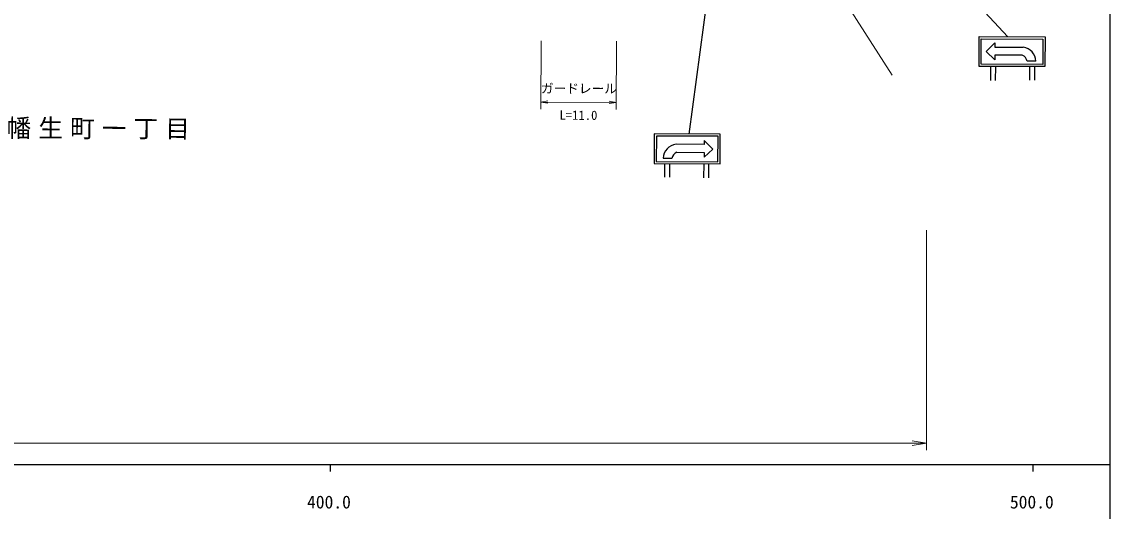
# Model space of a CAD drawing. Units: millimetres, scale not verified. Extents: x 40000 to 680000, y 20000 to 380000.
# Drawn here: x 424140 to 579000, y 198357 to 267913 of the extents above; entities that cross this region are included whole.
import ezdxf
from ezdxf.enums import TextEntityAlignment as Align

# ---------------------------------------------------------------- set-up
doc = ezdxf.new("R2010")
doc.units = ezdxf.units.MM
doc.header["$LTSCALE"] = 1000
for name, color, linetype, lineweight in [('M-BMK-HTXT', 7, 'Continuous', 13), ('M-STR-HTXT', 7, 'Continuous', 13), ('M-STR-STRC', 7, 'Continuous', 25), ('M-TTL-BAND', 7, 'Continuous', 25), ('M-WORK', 1, 'Continuous', 13)]:
    doc.layers.add(name, color=color, linetype=linetype, lineweight=lineweight)
doc.styles.add('ＭＳ ゴシック', font='')
doc.styles.get('ＭＳ ゴシック').set_extended_font_data('MS Gothic')

# ---------------------------------------------------------------- blocks, each defined once
blk = doc.blocks.new('open_arrow')
at = {"color": 0, "linetype": 'Continuous', "lineweight": -2}
blk.add_lwpolyline([(7.5, 1.25), (0, 0), (7.5, -1.25)], dxfattribs=at)

msp = doc.modelspace()

# ---------------------------------------------------------------- linework, layer by layer
at = {"layer": 'M-STR-HTXT'}
for p, q in [((498030, 265185), (497992, 255508)), ((508750, 265142), (508711, 255465)), ((497996, 256508), (508715, 256465)), ((552844, 238301), (552844, 207038)), ((233241, 208038), (552844, 208038))]:
    msp.add_line(p, q, dxfattribs=at)
at = {"layer": 'M-STR-STRC'}
for p, q in [((539306, 292758), (564435, 265784)), ((523038, 281928), (519065, 251963)), ((560331, 261582), (560347, 265801)), ((560347, 265801), (569730, 265763)), ((560632, 261881), (560646, 265499)), ((560646, 265499), (569429, 265464)), ((562598, 264901), (561363, 263676)), ((562598, 264901), (562596, 264330)), ((569429, 265464), (569414, 261846)), ((569730, 265763), (569713, 261544)), ((561363, 263676), (562589, 262509)), ((562596, 264330), (566600, 264314)), ((569414, 261846), (560632, 261881)), ((562591, 263187), (562589, 262509)), ((566488, 263172), (562591, 263187)), ((568435, 262310), (567200, 262315)), ((569713, 261544), (560331, 261582)), ((561984, 261575), (561976, 259586)), ((562660, 261573), (562652, 259583)), ((567525, 261553), (567517, 259637)), ((568217, 261550), (568210, 259634)), ((514124, 251982), (514107, 247764)), ((523507, 251945), (514124, 251982)), ((514423, 251681), (514409, 248063)), ((523206, 251646), (514423, 251681)), ((521249, 251063), (521247, 250492)), ((521249, 251063), (522474, 249828)), ((523191, 248027), (523206, 251646)), ((523490, 247726), (523507, 251945)), ((521247, 250492), (517242, 250508)), ((517346, 249365), (521242, 249349)), ((522474, 249828), (521239, 248671)), ((521242, 249349), (521239, 248671)), ((514409, 248063), (523191, 248027)), ((515392, 248519), (516627, 248514)), ((514107, 247764), (523490, 247726)), ((515603, 247758), (515596, 245841)), ((516296, 247755), (516288, 245838)), ((521161, 247735), (521153, 245746)), ((521837, 247733), (521829, 245743))]:
    msp.add_line(p, q, dxfattribs=at)
for centre, radius, start, end in [((566331, 262226), 2105, 2.28334, 82.65355), ((566019, 262069), 1199, 10.85985, 66.97108), ((517495, 248418), 2105, 96.88658, 177.25679), ((517806, 248258), 1199, 112.56905, 168.68028)]:
    msp.add_arc(centre, radius, start, end, dxfattribs=at)
at = {"layer": 'M-TTL-BAND'}
for p, q in [((579000, 20000), (579000, 370000)), ((40000, 205000), (579000, 205000)), ((468000, 205000), (468000, 204000)), ((568000, 205000), (568000, 204000))]:
    msp.add_line(p, q, dxfattribs=at)
at = {"layer": 'M-WORK'}
msp.add_line((536036, 278970), (547959, 260342), dxfattribs=at)

# ---------------------------------------------------------------- block references
at = {"layer": 'M-STR-HTXT'}
for p, xscale, yscale, rotation in [((497996, 256508), 133, 133, 359.8), ((508715, 256465), 133, 133, 179.8), ((552844, 208038), 267, 267, 180)]:
    msp.add_blockref('open_arrow', p, dxfattribs=dict(at, xscale=xscale, yscale=yscale, rotation=rotation))

# ---------------------------------------------------------------- texts
at = {"layer": 'M-BMK-HTXT', "insert": (421980, 252682), "char_height": 2566, "attachment_point": 4, "rotation": 359.77, "style": 'ＭＳ ゴシック'}
msp.add_mtext('\\T1.29;幡生町一丁目', dxfattribs=at)
at = {"layer": 'M-STR-HTXT', "style": 'ＭＳ ゴシック'}
msp.add_text('ガードレール', height=1320, rotation=359.77, dxfattribs=at).set_placement((498003, 258450), align=Align.MIDDLE_LEFT)
msp.add_text('L=11.0', height=1320, rotation=359.77, dxfattribs=at).set_placement((503338, 253583), align=Align.BOTTOM_CENTER)
at = {"layer": 'M-TTL-BAND', "style": 'ＭＳ ゴシック'}
for s, p in [('400.0', (467844, 198195)), ('500.0', (567844, 198195))]:
    msp.add_text(s, height=1833, dxfattribs=at).set_placement(p, align=Align.BOTTOM_CENTER)

doc.saveas('drawing.dxf')
